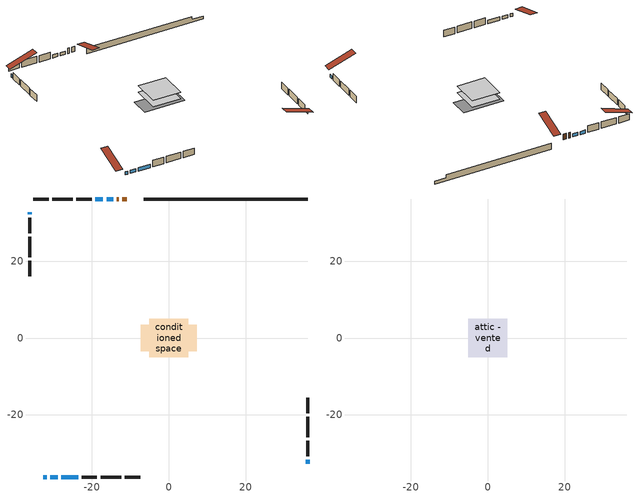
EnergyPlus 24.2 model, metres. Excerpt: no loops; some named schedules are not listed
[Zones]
conditioned space
 floor adiabatic (AdiabaticFloorConstruction): -5.02,-5.02 -5.02,5.02 5.02,5.02 5.02,-5.02 z1.06
 floor foundation (Slab1 construction): -7.28,-3.39 -7.28,3.39 7.28,3.39 7.28,-3.39 z-1.17
 wall outside (AdiabaticWallConstruction 1): -10.96,36.15 -12.09,36.15 / -13.01,36.15 -13.53,36.15 z1.06:3.09
 wall outside (AdiabaticWallConstruction): -32.64,-36.15 -31.72,-36.15 / -30.8,-36.15 -28.83,-36.15 / -14.46,36.15 -16.18,36.15 / -27.9,-36.15 -23.58,-36.15 / -36.15,32.64 -36.15,32.19 / 36.15,-32.64 36.15,-31.67 / -17.11,36.15 -19.08,36.15 z1.06:2.28
 wall outside (Wall1 construction): -20.01,36.15 -24,36.15 / -22.65,-36.15 -18.66,-36.15 / -36.15,31.26 -36.15,27.27 / 36.15,-30.74 36.15,-26.75 z1.06:3.5
 wall outside (Wall2 construction): -24.93,36.15 -30.31,36.15 / -17.73,-36.15 -12.35,-36.15 / -36.15,26.34 -36.15,20.96 / 36.15,-25.82 36.15,-20.44 z1.06:3.5
 wall outside (Wall3 construction): -31.24,36.15 -35.22,36.15 / -11.42,-36.15 -7.44,-36.15 / -36.15,20.04 -36.15,16.05 / 36.15,-19.51 36.15,-15.53 z1.06:3.5
 wall foundation (FoundationWall1 construction): -6.53,36.15,-1.17 -6.53,36.15,1.06 31.88,36.15,1.06 31.88,36.15,-0.06 36.15,36.15,-0.06 36.15,36.15,-1.17
 window (WindowConstruction 4): -32.64,-36.15 -31.73,-36.15 z1.06:2.28
 window (WindowConstruction 6): -30.8,-36.15 -28.83,-36.15 z1.06:2.28
 window (WindowConstruction): -14.46,36.15 -16.18,36.15 z1.06:2.28
 window (WindowConstruction 1): -27.9,-36.15 -23.58,-36.15 z1.06:2.28
 window (WindowConstruction 2): -36.15,32.64 -36.15,32.19 z1.06:2.28
 window (WindowConstruction 3): 36.15,-32.64 36.15,-31.67 z1.06:2.28
 window (WindowConstruction 5): -17.11,36.15 -19.08,36.15 z1.06:2.28
 door (Door): -10.96,36.15 -12.09,36.15 z1.06:3.09
 door (Door 1): -13.02,36.15 -13.53,36.15 z1.06:3.09
 ceiling adiabatic (AdiabaticFloorConstruction): 5.02,-5.02 5.02,5.02 -5.02,5.02 -5.02,-5.02 z1.06
attic - vented
 floor to conditioned space (Floor1 construction Reversed): -5.02,-5.02 -5.02,5.02 5.02,5.02 5.02,-5.02 z3.5
 roof outside (Roof1 construction): -10.03,36.15,3.5 -10.03,26.36,6.76 -7.45,26.36,6.76 -7.45,36.15,3.5; -33.57,-36.15,3.5 -33.57,-26.36,6.76 -36.15,-26.36,6.76 -36.15,-36.15,3.5; -36.15,33.57,3.5 -26.36,33.57,6.76 -26.36,36.15,6.76 -36.15,36.15,3.5; 36.15,-33.57,3.5 26.36,-33.57,6.76 26.36,-36.15,6.76 36.15,-36.15,3.5
[Building]
Building 1: Terrain=Suburbs
[Site:Location]
Ottawa Intl AP_ON: Latitude {deg}=45.32; Longitude {deg}=-75.67; Time Zone {hr}=-5; Elevation {m}=115; Keep Site Location Information=Yes
[Site:GroundTemperature:Shallow]
1.18808, -1.19398, -1.38475, -0.254337, 4.28362, 8.80044, 12.7163, 15.1969, 15.4076, 13.3901, 9.57408, 5.19582
[Site:WaterMainsTemperature]
Calculation Method=Schedule; Temperature Schedule=mains temperature schedule
[Material] Roughness=Rough; Thermal Absorptance=0.9
Name | Thickness {m} | Conductivity {W/m-K} | Density {kg/m3} | Specific Heat {J/kg-K} | Solar Absorptance | Visible Absorptance
asphalt or fiberglass shingles | 0.00635 | 0.162714 | 1121.4 | 1465.45 | 0.4 | 0.4
ceiling loosefill ins | 0.169333 | 0.0480833 | 16.02 | 1046.75 | 0.7 | 0.7
ceiling stud and cavity | 0.1397 | 0.0924676 | 65.682 | 1177.47 | 0.7 | 0.7
concrete 4.0 in. | 0.1016 | 1.803125 | 2242.8 | 837.4 | 0.7 | 0.7
concrete 8.0 in. | 0.2032 | 1.803125 | 2242.8 | 837.4 | 0.7 | 0.7
door material | 0.04445 | 0.053851 | 512.64 | 1214.23 | 0.7 | 0.7
door material 1 | 0.04445 | 0.327969 | 512.64 | 1214.23 | 0.7 | 0.7
exterior vertical ins | 0.0230741 | 0.029427 | 32.04 | 1214.23 | 0.7 | 0.7
floor covering | 0.0127 | 0.0433444 | 54.468 | 1339.84 | 0.6 | 0.6
floor rigid ins; wall rigid ins 1 | 0.512978 | 0.029427 | 32.04 | 1214.23 | 0.7 | 0.7
floor stud and cavity | 0.1397 | 1.75129 | 37.0049 | 1207.88 | 0.7 | 0.7
furniture material conditioned space 1 | 0.1524 | 0.115458 | 640.8 | 1214.23 | 0.6 | 0.6
gypsum board | 0.0127 | 0.160291 | 801 | 837.4 | 0.6 | 0.6
gypsum board 1 | 0.0127 | 0.160291 | 801 | 837.4 | 0.7 | 0.7
osb sheathing 0.5 in. | 0.0127 | 0.115458 | 512.64 | 1214.23 | 0.7 | 0.7
osb sheathing 0.75 in. | 0.01905 | 0.115458 | 512.64 | 1214.23 | 0.7 | 0.7
wall rigid ins | 0.051816 | 0.029427 | 32.04 | 1214.23 | 0.7 | 0.7
wall stud and cavity | 0.1397 | 0.14347 | 139.0536 | 1170.24 | 0.7 | 0.7
wall stud and cavity 1 | 0.1397 | 0.183656 | 139.0536 | 1170.24 | 0.7 | 0.7
wall stud and cavity 2 | 0.1397 | 0.212661 | 139.0536 | 1170.24 | 0.7 | 0.7
wall stud and cavity 3 | 0.0889 | 0.380278 | 52.3479 | 1209.89 | 0.7 | 0.7
wall stud and cavity 4 | 0.0889 | 0.391764 | 83.0341 | 1211.67 | 0.7 | 0.7
wood siding | 0.0254 | 0.102417 | 544.68 | 1172.36 | 0.4 | 0.4
wood siding 1; wood siding 2 | 0.0254 | 0.102417 | 544.68 | 1172.36 | 0.7 | 0.7
[WindowMaterial:SimpleGlazingSystem]
Name | U-Factor {W/m2-K} | Solar Heat Gain Coefficient
WindowMaterial | 2.94007 | 0.65
WindowMaterial 1 | 2.89578 | 0.69
WindowMaterial 2 | 2.97584 | 0.61
WindowMaterial 3 | 2.93496 | 0.65
WindowMaterial 4 | 2.97868 | 0.61
WindowMaterial 5 | 2.938365 | 0.65
[Construction]
AdiabaticFloorConstruction: floor stud and cavity, floor rigid ins, osb sheathing 0.75 in., floor covering
AdiabaticWallConstruction: wood siding 1, wall rigid ins 1, wall stud and cavity 3, gypsum board
AdiabaticWallConstruction 1: wood siding 2, wall rigid ins 1, wall stud and cavity 3, gypsum board
Door: door material
Door 1: door material 1
Floor1 construction Reversed: gypsum board, ceiling stud and cavity, ceiling loosefill ins
FoundationWall1 construction: concrete 8.0 in., gypsum board 1
furniture construction conditioned space 1: furniture material conditioned space 1
PartitionWallConstruction: gypsum board, wall stud and cavity 4, gypsum board
Roof1 construction: asphalt or fiberglass shingles
Slab1 construction: concrete 4.0 in.
Wall1 construction: wood siding, wall rigid ins, osb sheathing 0.5 in., wall stud and cavity, gypsum board
Wall2 construction: wood siding, wall rigid ins, osb sheathing 0.5 in., wall stud and cavity 1, gypsum board
Wall3 construction: wood siding, wall rigid ins, osb sheathing 0.5 in., wall stud and cavity 2, gypsum board
WindowConstruction: WindowMaterial
WindowConstruction 1: WindowMaterial 1
WindowConstruction 2: WindowMaterial 2
WindowConstruction 3: WindowMaterial 3
WindowConstruction 4: WindowMaterial 4
WindowConstruction 5; WindowConstruction 6: WindowMaterial 5
[Zone] Multiplier=1; Part of Total Floor Area=Yes
Name | Volume {m3}
attic - vented | 53.4177
conditioned space | 481.4
[Space]
Name | Zone | Volume {m3}
attic - vented 1 | attic - vented | 53.4177
conditioned space 1 | conditioned space | 481.4
[ZoneInfiltration:EffectiveLeakageArea]
infil attic - vented 1: Zone or Space=attic - vented 1; Schedule=Always On Discrete; Effective Air Leakage Area {cm2}=4248.42; Stack Coefficient=0.000226782; Wind Coefficient=1.01748e-05
[ZoneMixing]
whole house fan mix: Zone or Space=attic - vented; Schedule=Always On Continuous; Design Flow Rate Calculation Method=Flow/Zone; Design Flow Rate {m3/s}=0; Source Zone or Space=conditioned space
[SurfaceProperty:ExposedFoundationPerimeter]
Slab1: Exposed Perimeter Calculation Method=TotalExposedPerimeter; Total Exposed Perimeter {m}=42.672
[InternalMass] Zone or ZoneList=conditioned space; Space or SpaceList=conditioned space 1
Name | Construction | Surface Area {m2}
furniture mass conditioned space 1 | furniture construction conditioned space 1 | 79.8401
partition wall mass | PartitionWallConstruction | 199.6
[Lights]
interior lighting: Zone or ZoneList or Space or SpaceList=conditioned space 1; Schedule=interior lighting schedule; Design Level Calculation Method=LightingLevel; Lighting Level {W}=343.2; Return Air Fraction=0; Fraction Radiant=0.6; Fraction Visible=0.2; Fraction Replaceable=1
[People]
occupants: Zone or ZoneList or Space or SpaceList=conditioned space 1; Number of People Schedule=occupants schedule; Number of People Calculation Method=People; Number of People=3; Fraction Radiant=0.314171; Sensible Heat Fraction=0.56303; Activity Level Schedule=occupants activity schedule; Carbon Dioxide Generation Rate {m3/s-W}=0; Enable ASHRAE 55 Comfort Warnings=No; Mean Radiant Temperature Calculation Type=EnclosureAveraged
[ElectricEquipment] Zone or ZoneList or Space or SpaceList=conditioned space 1; Design Level Calculation Method=EquipmentLevel
Name | Schedule | Design Level {W} | Fraction Latent | Fraction Radiant | Fraction Lost
clothes dryer | clothes dryer schedule | 140.772 | 0.015 | 0.081 | 0.85
clothes washer | clothes washer schedule | 32.1985 | 0.03 | 0.162 | 0.7
cooking range | cooking range schedule | 215.147 | 0.08 | 0.432 | 0.2
dishwasher | dishwasher schedule | 66.8632 | 0.3 | 0.18 | 0.4
fridge | fridge schedule | 72.9452 | 0 | 0.6 | 0
mech vent bath fan 0 | mech vent bath fan 0 schedule | 25.1 | 0 | 0 | 1
mech vent bath fan 1 | mech vent bath fan 1 schedule | 25.1 | 0 | 0 | 1
mech vent house fan | mech vent house fan schedule | 0 | 0 | 0 | 1
mech vent house fan cfis | mech vent house fan cfis schedule | 0 | 0 | 0 | 0
mech vent range fan 0 | mech vent range fan 0 schedule | 57 | 0 | 0 | 1
misc plug loads | misc plug loads schedule | 494.7 | 0.045 | 0.513 | 0.1
whole house fan | Always On Discrete | 0 | 0 | 0 | 1
[OtherEquipment] Zone or ZoneList or Space or SpaceList=conditioned space 1; Design Level Calculation Method=EquipmentLevel
Name | Fuel Type | Schedule | Design Level {W} | Fraction Latent | Fraction Radiant | Fraction Lost
clothes dryer 1 | Electricity | clothes dryer schedule | 0 | 0.015 | 0.081 | 0.85
cooking range 1 | Electricity | cooking range schedule | 0 | 0.08 | 0.432 | 0.2
general water use latent | None | general water use schedule | 62.594 | 1 | 0 | 0
general water use sensible | None | general water use schedule | -61.6891 | 0 | 0.6 | 0
mech vent house fan latent load | None | Always On Discrete | 0 | 1 | 0 | 0
mech vent house fan sensible load | None | Always On Discrete | 0 | 0 | 0 | 0
water heater energy adjustment1 | Electricity | Always On Discrete | 0.01 | 0 | 0 | 1
[ZoneInfiltration:DesignFlowRate] Zone or ZoneList or Space or SpaceList=conditioned space 1; Schedule=Always On Discrete; Design Flow Rate Calculation Method=Flow/Zone; Design Flow Rate {m3/s}=0
infil flow; natural vent flow; whole house fan flow
[ZoneControl:Thermostat]
conditioned space Thermostat: Zone or ZoneList=conditioned space; Control Type Schedule=conditioned space Thermostat Schedule; Control 1=conditioned space temperature setpoint; Temperature Difference Between Cutout And Setpoint {deltaC}=0
[ZoneHVAC:Baseboard:Convective:Electric]
electric baseboard: Availability Schedule=Always On Discrete; Heating Design Capacity {W}=9699.77; Efficiency=1
[AirLoopHVAC:UnitarySystem]
unit heater unitary system: Control Type=Load; Controlling Zone or Thermostat Location=conditioned space; Dehumidification Control Type=None; Availability Schedule=Always On Discrete; Supply Fan=unit heater supply fan; Fan Placement=BlowThrough; Supply Air Fan Operating Mode Schedule=unit heater auto fan schedule; Heating Coil=unit heater htg coil; DX Heating Coil Sizing Ratio=1; Use DOAS DX Cooling Coil=No; Minimum Supply Air Temperature {C}=2; Latent Load Control=SensibleOnlyLoadControl; Cooling Supply Air Flow Rate Method=None; Heating Supply Air Flow Rate Method=SupplyAirFlowRate; Heating Supply Air Flow Rate {m3/s}=0.00141584; No Load Supply Air Flow Rate Method=SupplyAirFlowRate; No Load Supply Air Flow Rate {m3/s}=0; No Load Supply Air Flow Rate Control Set To Low Speed=Yes; Maximum Supply Air Temperature {C}=48.8889; Maximum Outdoor Dry-Bulb Temperature for Supplemental Heater Operation {C}=21; Ancillary On-Cycle Electric Power {W}=0; Ancillary Off-Cycle Electric Power {W}=0
[Fan:SystemModel]
unit heater supply fan: Availability Schedule=Always On Discrete; Design Maximum Air Flow Rate {m3/s}=0.00141584; Speed Control Method=Discrete; Electric Power Minimum Flow Rate Fraction=0.2; Design Pressure Rise {Pa}=500; Motor Efficiency=1; Motor In Air Stream Fraction=1; Design Electric Power Consumption {W}=Autosize; Design Power Sizing Method=PowerPerFlow; Electric Power Per Unit Flow Rate {W/(m3/s)}=1e-06; Electric Power Per Unit Flow Rate Per Unit Pressure {W/((m3/s)-Pa)}=1.66667; Fan Total Efficiency=0.7; Motor Loss Radiative Fraction=0; Number of Speeds=1; Speed Flow Fraction 1=1; Speed Electric Power Fraction 1=1
[Coil:Heating:Fuel]
unit heater htg coil: Availability Schedule=Always On Discrete; Fuel Type=NaturalGas; Burner Efficiency=0.3; Nominal Capacity {W}=0.293071; On Cycle Parasitic Electric Load {W}=0; Off Cycle Parasitic Fuel Load {W}=0
[Zone equipment]
conditioned space: electric baseboard, unit heater unitary system
[Foundation:Kiva]
Foundation Kiva 1: Initial Indoor Air Temperature {C}=18; Wall Height Above Grade {m}=1.06; Wall Depth Below Slab {m}=0.2032; Custom Block Material Name 1=exterior vertical ins; Custom Block Depth 1 {m}=2.23001; Custom Block X Position 1 {m}=0.2159; Custom Block Z Position 1 {m}=0
[Foundation:Kiva:Settings]
Soil Conductivity {W/m-K}=0.849921; Soil Density {kg/m3}=1842.3; Soil Specific Heat {J/kg-K}=418.7; Ground Solar Absorptivity=0.9; Ground Thermal Absorptivity=0.9; Ground Surface Roughness {m}=0.03; Far-Field Width {m}=40; Deep-Ground Boundary Condition=ZeroFlux; Deep-Ground Depth {m}=40; Minimum Cell Dimension {m}=0.2; Maximum Cell Growth Coefficient=3; Simulation Timestep=Timestep
[Exterior:Lights]
exterior lighting: Schedule=exterior lighting schedule; Design Level {W}=75.6
[EnergyManagementSystem:GlobalVariable]
infil_program_Qfan
infil_program_Qinf
natural_vent_program_Qnv
natural_vent_program_Qwhf
[EnergyManagementSystem:Sensor]
Name | Output:Variable or Output:Meter Index Key | Output:Variable or Output:Meter
airflow_gain | infil flow | Infiltration Sensible Heat Gain Energy
airflow_gain_1 | natural vent flow | Infiltration Sensible Heat Gain Energy
airflow_gain_2 | whole house fan flow | Infiltration Sensible Heat Gain Energy
airflow_loss | infil flow | Infiltration Sensible Heat Loss Energy
airflow_loss_1 | natural vent flow | Infiltration Sensible Heat Loss Energy
airflow_loss_2 | whole house fan flow | Infiltration Sensible Heat Loss Energy
clg_load_cond |  | Cooling:EnergyTransfer:Zone:CONDITIONED SPACE
clg_sp_s; clg_sp_s_1 | cooling setpoint | Schedule Value
clothes_dryer_exhaust_0_sch_s | clothes dryer exhaust 0 schedule | Schedule Value
conditioned_space_clg_unmet_s | conditioned space | Zone Cooling Setpoint Not Met Time
conditioned_space_htg_unmet_s | conditioned space | Zone Heating Setpoint Not Met Time
cool_season | cooling season schedule | Schedule Value
fridge_tin_s | conditioned space | Zone Mean Air Temperature
htg_load_cond |  | Heating:EnergyTransfer:Zone:CONDITIONED SPACE
htg_sp_s; htg_sp_s_1 | heating setpoint | Schedule Value
ig_ee_conv | clothes dryer | Electric Equipment Convective Heating Energy
ig_ee_conv_2 | cooking range | Electric Equipment Convective Heating Energy
ig_ee_conv_4 | fridge | Electric Equipment Convective Heating Energy
ig_ee_conv_5 | misc plug loads | Electric Equipment Convective Heating Energy
ig_ee_conv_6 | whole house fan | Electric Equipment Convective Heating Energy
ig_ee_rad | clothes dryer | Electric Equipment Radiant Heating Energy
ig_ee_rad_2 | cooking range | Electric Equipment Radiant Heating Energy
ig_ee_rad_4 | fridge | Electric Equipment Radiant Heating Energy
ig_ee_rad_5 | misc plug loads | Electric Equipment Radiant Heating Energy
ig_ee_rad_6 | whole house fan | Electric Equipment Radiant Heating Energy
ig_lgt_conv | interior lighting | Lights Convective Heating Energy
ig_lgt_rad | interior lighting | Lights Radiant Heating Energy
ig_lgt_vis | interior lighting | Lights Visible Radiation Heating Energy
ig_oe_conv | clothes dryer 1 | Other Equipment Convective Heating Energy
ig_oe_conv_1 | cooking range 1 | Other Equipment Convective Heating Energy
ig_oe_conv_2 | general water use latent | Other Equipment Convective Heating Energy
ig_oe_conv_3 | general water use sensible | Other Equipment Convective Heating Energy
ig_oe_conv_4 | water heater energy adjustment1 | Other Equipment Convective Heating Energy
ig_oe_rad | clothes dryer 1 | Other Equipment Radiant Heating Energy
ig_oe_rad_1 | cooking range 1 | Other Equipment Radiant Heating Energy
ig_oe_rad_2 | general water use latent | Other Equipment Radiant Heating Energy
ig_oe_rad_3 | general water use sensible | Other Equipment Radiant Heating Energy
ig_oe_rad_4 | water heater energy adjustment1 | Other Equipment Radiant Heating Energy
ig_ppl_conv | occupants | People Convective Heating Energy
ig_ppl_rad | occupants | People Radiant Heating Energy
im_conv | furniture mass conditioned space 1 | Surface Inside Face Convection Heat Gain Energy
im_conv_1 | partition wall mass | Surface Inside Face Convection Heat Gain Energy
im_ig | furniture mass conditioned space 1 | Surface Inside Face Internal Gains Radiation Heat Gain Energy
im_ig_1 | partition wall mass | Surface Inside Face Internal Gains Radiation Heat Gain Energy
im_lgt | furniture mass conditioned space 1 | Surface Inside Face Lights Radiation Heat Gain Energy
im_lgt_1 | partition wall mass | Surface Inside Face Lights Radiation Heat Gain Energy
im_sol | furniture mass conditioned space 1 | Surface Inside Face Solar Radiation Heat Gain Energy
im_sol_1 | partition wall mass | Surface Inside Face Solar Radiation Heat Gain Energy
im_surf | furniture mass conditioned space 1 | Surface Inside Face Net Surface Thermal Radiation Heat Gain Energy
im_surf_1 | partition wall mass | Surface Inside Face Net Surface Thermal Radiation Heat Gain Energy
mech_vent_bath_fan_0_sch_s | mech vent bath fan 0 schedule | Schedule Value
mech_vent_bath_fan_1_sch_s | mech vent bath fan 1 schedule | Schedule Value
mech_vent_range_fan_0_sch_s | mech vent range fan 0 schedule | Schedule Value
mv_conv | mech vent bath fan 0 | Electric Equipment Convective Heating Energy
mv_conv_1 | mech vent bath fan 1 | Electric Equipment Convective Heating Energy
mv_conv_2 | mech vent house fan | Electric Equipment Convective Heating Energy
mv_conv_3 | mech vent house fan cfis | Electric Equipment Convective Heating Energy
mv_conv_4 | mech vent range fan 0 | Electric Equipment Convective Heating Energy
mv_conv_5 | mech vent house fan latent load | Other Equipment Convective Heating Energy
mv_conv_6 | mech vent house fan sensible load | Other Equipment Convective Heating Energy
mv_rad | mech vent bath fan 0 | Electric Equipment Radiant Heating Energy
mv_rad_1 | mech vent bath fan 1 | Electric Equipment Radiant Heating Energy
mv_rad_2 | mech vent house fan | Electric Equipment Radiant Heating Energy
mv_rad_3 | mech vent house fan cfis | Electric Equipment Radiant Heating Energy
mv_rad_4 | mech vent range fan 0 | Electric Equipment Radiant Heating Energy
mv_rad_5 | mech vent house fan latent load | Other Equipment Radiant Heating Energy
mv_rad_6 | mech vent house fan sensible load | Other Equipment Radiant Heating Energy
natural_vent_s | natural vent schedule | Schedule Value
out_pb_s |  | Site Outdoor Air Barometric Pressure
out_wt_s |  | Site Outdoor Air Humidity Ratio
site_vw_s |  | Site Wind Speed
ss_back_out | Window1 | Surface Window Shortwave from Zone Back Out Window Heat Transfer Rate
ss_back_out_1 | Window11 | Surface Window Shortwave from Zone Back Out Window Heat Transfer Rate
ss_back_out_2 | Window3 | Surface Window Shortwave from Zone Back Out Window Heat Transfer Rate
ss_back_out_3 | Window5 | Surface Window Shortwave from Zone Back Out Window Heat Transfer Rate
ss_back_out_4 | Window7 | Surface Window Shortwave from Zone Back Out Window Heat Transfer Rate
ss_back_out_5 | Window8 | Surface Window Shortwave from Zone Back Out Window Heat Transfer Rate
ss_back_out_6 | Window9 | Surface Window Shortwave from Zone Back Out Window Heat Transfer Rate
ss_conv | Door1 | Surface Inside Face Convection Heat Gain Energy
ss_conv_1 | Door2 | Surface Inside Face Convection Heat Gain Energy
ss_conv_2 | Window1 | Surface Inside Face Convection Heat Gain Energy
ss_conv_3 | Window11 | Surface Inside Face Convection Heat Gain Energy
ss_conv_4 | Window3 | Surface Inside Face Convection Heat Gain Energy
ss_conv_5 | Window5 | Surface Inside Face Convection Heat Gain Energy
ss_conv_6 | Window7 | Surface Inside Face Convection Heat Gain Energy
ss_conv_7 | Window8 | Surface Inside Face Convection Heat Gain Energy
ss_conv_8 | Window9 | Surface Inside Face Convection Heat Gain Energy
ss_ig | Door1 | Surface Inside Face Internal Gains Radiation Heat Gain Energy
ss_ig_1 | Door2 | Surface Inside Face Internal Gains Radiation Heat Gain Energy
ss_ig_2 | Window1 | Surface Inside Face Internal Gains Radiation Heat Gain Energy
ss_ig_3 | Window11 | Surface Inside Face Internal Gains Radiation Heat Gain Energy
ss_ig_4 | Window3 | Surface Inside Face Internal Gains Radiation Heat Gain Energy
ss_ig_5 | Window5 | Surface Inside Face Internal Gains Radiation Heat Gain Energy
ss_ig_6 | Window7 | Surface Inside Face Internal Gains Radiation Heat Gain Energy
ss_ig_7 | Window8 | Surface Inside Face Internal Gains Radiation Heat Gain Energy
ss_ig_8 | Window9 | Surface Inside Face Internal Gains Radiation Heat Gain Energy
ss_lgt | Door1 | Surface Inside Face Lights Radiation Heat Gain Energy
ss_lgt_1 | Door2 | Surface Inside Face Lights Radiation Heat Gain Energy
ss_sol | Door1 | Surface Inside Face Solar Radiation Heat Gain Energy
ss_sol_1 | Door2 | Surface Inside Face Solar Radiation Heat Gain Energy
ss_surf | Door1 | Surface Inside Face Net Surface Thermal Radiation Heat Gain Energy
ss_surf_1 | Door2 | Surface Inside Face Net Surface Thermal Radiation Heat Gain Energy
ss_surf_2 | Window1 | Surface Inside Face Net Surface Thermal Radiation Heat Gain Energy
ss_surf_3 | Window11 | Surface Inside Face Net Surface Thermal Radiation Heat Gain Energy
ss_surf_4 | Window3 | Surface Inside Face Net Surface Thermal Radiation Heat Gain Energy
ss_surf_5 | Window5 | Surface Inside Face Net Surface Thermal Radiation Heat Gain Energy
ss_surf_6 | Window7 | Surface Inside Face Net Surface Thermal Radiation Heat Gain Energy
ss_surf_7 | Window8 | Surface Inside Face Net Surface Thermal Radiation Heat Gain Energy
ss_surf_8 | Window9 | Surface Inside Face Net Surface Thermal Radiation Heat Gain Energy
ss_trans_in | Window1 | Surface Window Transmitted Solar Radiation Rate
ss_trans_in_1 | Window11 | Surface Window Transmitted Solar Radiation Rate
ss_trans_in_2 | Window3 | Surface Window Transmitted Solar Radiation Rate
ss_trans_in_3 | Window5 | Surface Window Transmitted Solar Radiation Rate
ss_trans_in_4 | Window7 | Surface Window Transmitted Solar Radiation Rate
ss_trans_in_5 | Window8 | Surface Window Transmitted Solar Radiation Rate
ss_trans_in_6 | Window9 | Surface Window Transmitted Solar Radiation Rate
ss_trans_out | Window1 | Surface Inside Face Initial Transmitted Diffuse Transmitted Out Window Solar Radiation Rate
ss_trans_out_1 | Window11 | Surface Inside Face Initial Transmitted Diffuse Transmitted Out Window Solar Radiation Rate
ss_trans_out_2 | Window3 | Surface Inside Face Initial Transmitted Diffuse Transmitted Out Window Solar Radiation Rate
ss_trans_out_3 | Window5 | Surface Inside Face Initial Transmitted Diffuse Transmitted Out Window Solar Radiation Rate
ss_trans_out_4 | Window7 | Surface Inside Face Initial Transmitted Diffuse Transmitted Out Window Solar Radiation Rate
ss_trans_out_5 | Window8 | Surface Inside Face Initial Transmitted Diffuse Transmitted Out Window Solar Radiation Rate
ss_trans_out_6 | Window9 | Surface Inside Face Initial Transmitted Diffuse Transmitted Out Window Solar Radiation Rate
s_conv | Floor1 | Surface Inside Face Convection Heat Gain Energy
s_conv_1 | FoundationWall1 | Surface Inside Face Convection Heat Gain Energy
s_conv_10 | Wall2:180 | Surface Inside Face Convection Heat Gain Energy
s_conv_11 | Wall2:270 | Surface Inside Face Convection Heat Gain Energy
s_conv_12 | Wall2:90 | Surface Inside Face Convection Heat Gain Energy
s_conv_13 | Wall3:0 | Surface Inside Face Convection Heat Gain Energy
s_conv_14 | Wall3:180 | Surface Inside Face Convection Heat Gain Energy
s_conv_15 | Wall3:270 | Surface Inside Face Convection Heat Gain Energy
s_conv_16 | Wall3:90 | Surface Inside Face Convection Heat Gain Energy
s_conv_2 | inferred conditioned ceiling | Surface Inside Face Convection Heat Gain Energy
s_conv_3 | inferred conditioned floor | Surface Inside Face Convection Heat Gain Energy
s_conv_4 | Slab1 | Surface Inside Face Convection Heat Gain Energy
s_conv_5 | Wall1:0 | Surface Inside Face Convection Heat Gain Energy
s_conv_6 | Wall1:180 | Surface Inside Face Convection Heat Gain Energy
s_conv_7 | Wall1:270 | Surface Inside Face Convection Heat Gain Energy
s_conv_8 | Wall1:90 | Surface Inside Face Convection Heat Gain Energy
s_conv_9 | Wall2:0 | Surface Inside Face Convection Heat Gain Energy
s_ig | Floor1 | Surface Inside Face Internal Gains Radiation Heat Gain Energy
s_ig_1 | FoundationWall1 | Surface Inside Face Internal Gains Radiation Heat Gain Energy
s_ig_10 | Wall2:180 | Surface Inside Face Internal Gains Radiation Heat Gain Energy
s_ig_11 | Wall2:270 | Surface Inside Face Internal Gains Radiation Heat Gain Energy
s_ig_12 | Wall2:90 | Surface Inside Face Internal Gains Radiation Heat Gain Energy
s_ig_13 | Wall3:0 | Surface Inside Face Internal Gains Radiation Heat Gain Energy
s_ig_14 | Wall3:180 | Surface Inside Face Internal Gains Radiation Heat Gain Energy
s_ig_15 | Wall3:270 | Surface Inside Face Internal Gains Radiation Heat Gain Energy
s_ig_16 | Wall3:90 | Surface Inside Face Internal Gains Radiation Heat Gain Energy
s_ig_2 | inferred conditioned ceiling | Surface Inside Face Internal Gains Radiation Heat Gain Energy
s_ig_3 | inferred conditioned floor | Surface Inside Face Internal Gains Radiation Heat Gain Energy
s_ig_4 | Slab1 | Surface Inside Face Internal Gains Radiation Heat Gain Energy
s_ig_5 | Wall1:0 | Surface Inside Face Internal Gains Radiation Heat Gain Energy
s_ig_6 | Wall1:180 | Surface Inside Face Internal Gains Radiation Heat Gain Energy
s_ig_7 | Wall1:270 | Surface Inside Face Internal Gains Radiation Heat Gain Energy
s_ig_8 | Wall1:90 | Surface Inside Face Internal Gains Radiation Heat Gain Energy
s_ig_9 | Wall2:0 | Surface Inside Face Internal Gains Radiation Heat Gain Energy
s_lgt | Floor1 | Surface Inside Face Lights Radiation Heat Gain Energy
